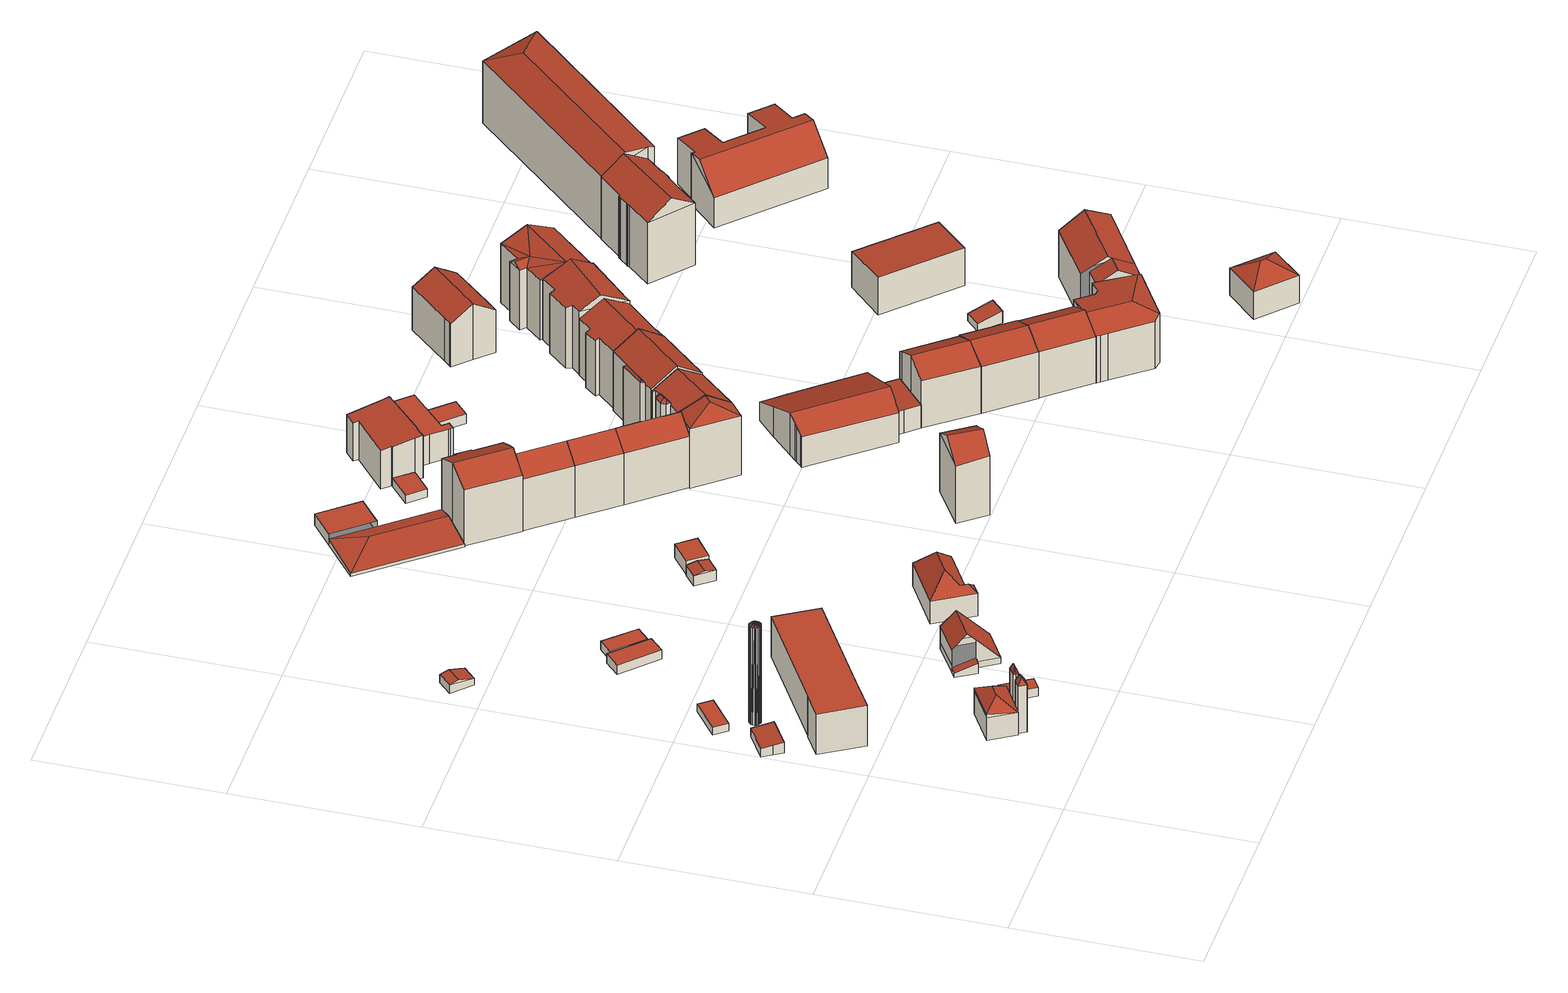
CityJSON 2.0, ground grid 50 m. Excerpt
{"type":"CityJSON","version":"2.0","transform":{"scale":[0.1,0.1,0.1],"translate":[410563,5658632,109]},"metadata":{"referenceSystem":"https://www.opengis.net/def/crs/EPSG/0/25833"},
"CityObjects":{
"building1":{"type":"Building","attributes":{"Dachtyp_tdc":"tdcPolyFlatRoof","Gemeindeschluessel":14612000,"Dachneigung":6.88,"QualitaetDacherkennung":82,"Geometrietyp2DReferenz":"3000","measuredHeight":3.24,"function":"31001_9998","roofType":"2100"},"geometry":[{"type":"Solid","lod":"2","boundaries":[[[[0,1,2,3]],[[1,4,5,2]],[[4,6,7,5]],[[6,8,9,7]],[[8,0,3,9]],[[8,6,4,1,0]],[[3,2,5,7,9]]]],"semantics":{"surfaces":[{"type":"WallSurface"},{"type":"RoofSurface"},{"type":"GroundSurface"}],"values":[[0,0,0,0,0,1,2]]}}]},
"building2":{"type":"Building","attributes":{"Dachtyp_tdc":"tdcFreeFormRoof","Gemeindeschluessel":14612000,"Dachneigung":54.35,"QualitaetDacherkennung":10,"Geometrietyp2DReferenz":"3000","measuredHeight":16.16,"function":"31001_9998","roofType":"5000"},"geometry":[{"type":"Solid","lod":"2","boundaries":[[[[10,11,12]],[[13,10,12,14]],[[13,14,15]],[[16,17,18,19]],[[10,13,15,11]],[[14,12,17,16]],[[12,11,18,17]],[[11,15,19,18]],[[15,14,16,19]]]],"semantics":{"surfaces":[{"type":"RoofSurface"},{"type":"WallSurface"},{"type":"GroundSurface"}],"values":[[0,0,1,2,0,1,1,1,1]]}}]},
"building3":{"type":"Building","attributes":{"Dachtyp_tdc":"tdcFreeFormRoof","Gemeindeschluessel":14612000,"Dachneigung":39.31,"QualitaetDacherkennung":50,"Geometrietyp2DReferenz":"3000","measuredHeight":10.71,"function":"31001_9998","roofType":"5000"},"geometry":[{"type":"Solid","lod":"2","boundaries":[[[[20,21,22,23]],[[21,24,25,22]],[[24,26,27,25]],[[26,28,29,27]],[[28,30,31,29]],[[30,32,33,31]],[[32,34,35,33]],[[34,20,23,35]],[[24,36,37]],[[38,34,39]],[[39,37,36,38]],[[24,37,39,34,32,30,28,26]],[[34,38,20]],[[20,38,36,21]],[[21,36,24]],[[23,22,25,27,29,31,33,35]]]],"semantics":{"surfaces":[{"type":"WallSurface"},{"type":"RoofSurface"},{"type":"GroundSurface"}],"values":[[0,0,0,0,0,0,0,0,1,1,1,1,0,0,0,2]]}}]},
"building4":{"type":"Building","attributes":{"Stand_DGM":"2016","Stand_Basis-DLM":"2021","Gemeindeschluessel":"14612000","ObjektHoehe":30,"Stand_Laserscan":"2016","BodenHoehe":110.07,"Stand_3D-Stadtmodell":"2023","Geometrietyp2DReferenz":1000,"AbsoluteHoehe":140.07,"measuredHeight":30,"function":"51002_1260","roofType":"9999"},"geometry":[{"type":"MultiSurface","lod":"2","boundaries":[[[40,41,42]],[[40,42,43]],[[40,43,44]],[[40,44,45]],[[40,45,46]],[[40,46,47]],[[40,47,48]],[[40,48,49]],[[40,49,50]],[[40,51,52]],[[40,52,53]],[[40,53,54]],[[40,54,55]],[[40,55,56]],[[40,56,57]],[[40,57,58]],[[40,58,59]],[[40,59,41]],[[52,51,60]],[[52,60,61]],[[51,40,62]],[[51,62,60]],[[40,50,63]],[[40,63,62]],[[50,49,64]],[[50,64,63]],[[49,48,65]],[[49,65,64]],[[48,47,66]],[[48,66,65]],[[47,46,67]],[[47,67,66]],[[46,45,68]],[[46,68,67]],[[45,44,69]],[[45,69,68]],[[44,43,70]],[[44,70,69]],[[43,42,71]],[[43,71,70]],[[41,72,73]],[[42,41,73]],[[42,73,71]],[[41,59,72]],[[59,58,74]],[[59,74,72]],[[58,57,75]],[[58,75,74]],[[57,56,76]],[[57,76,75]],[[56,55,77]],[[56,77,76]],[[55,54,78]],[[55,78,77]],[[54,53,79]],[[54,79,78]],[[53,52,61]],[[53,61,79]],[[79,61,60]],[[79,60,62]],[[79,62,63]],[[79,63,64]],[[79,64,65]],[[79,65,66]],[[79,66,67]],[[79,67,68]],[[79,68,69]],[[79,69,70]],[[79,70,71]],[[79,71,73]],[[79,73,72]],[[79,72,74]],[[79,74,75]],[[79,75,76]],[[79,76,77]],[[79,77,78]]],"semantics":{"surfaces":[{"type":"RoofSurface"},{"type":"WallSurface"},{"type":"GroundSurface"}],"values":[0,0,0,0,0,0,0,0,0,0,0,0,0,0,0,0,0,0,1,1,1,1,1,1,1,1,1,1,1,1,1,1,1,1,1,1,1,1,1,1,1,1,1,1,1,1,1,1,1,1,1,1,1,1,1,1,1,1,2,2,2,2,2,2,2,2,2,2,2,2,2,2,2,2,2,2]}}]},
"building5":{"type":"Building","attributes":{"Dachtyp_tdc":"tdcPolyFlatRoof","Gemeindeschluessel":14612000,"Dachneigung":0,"QualitaetDacherkennung":79,"Geometrietyp2DReferenz":"3000","measuredHeight":2.47,"function":"31001_9998","roofType":"1000"},"geometry":[{"type":"Solid","lod":"2","boundaries":[[[[80,81,82,83]],[[81,84,85,82]],[[84,86,87,85]],[[86,80,83,87]],[[86,84,81,80]],[[83,82,85,87]]]],"semantics":{"surfaces":[{"type":"WallSurface"},{"type":"RoofSurface"},{"type":"GroundSurface"}],"values":[[0,0,0,0,1,2]]}}]},
"building6":{"type":"Building","attributes":{"Dachtyp_tdc":"tdcFreeFormRoof","Gemeindeschluessel":14612000,"Dachneigung":69.6,"QualitaetDacherkennung":9,"Geometrietyp2DReferenz":"3000","measuredHeight":16.22,"function":"31001_9998","roofType":"5000"},"geometry":[{"type":"Solid","lod":"2","boundaries":[[[[88,89,90,91]],[[89,92,93,90]],[[92,94,95,93]],[[94,96,97,95]],[[96,98,99,97]],[[98,88,91,99]],[[100,98,96]],[[101,102,103,100,96,94]],[[101,94,92]],[[102,101,92,89]],[[103,102,89,88]],[[100,103,88,98]],[[91,90,93,95,97,99]]]],"semantics":{"surfaces":[{"type":"WallSurface"},{"type":"RoofSurface"},{"type":"GroundSurface"}],"values":[[0,0,0,0,0,0,1,1,1,1,1,1,2]]}}]},
"building7":{"type":"Building","attributes":{"name":"Wasserstraßen- und Schifffahrtsamt Dresden","Dachtyp_tdc":"tdcPolyFlatRoof","Gemeindeschluessel":14612000,"Dachneigung":0,"QualitaetDacherkennung":60,"Geometrietyp2DReferenz":"3000","measuredHeight":12.41,"function":"31001_3010","roofType":"1000"},"geometry":[{"type":"Solid","lod":"2","boundaries":[[[[104,105,106,107]],[[105,108,109,106]],[[108,110,111,109]],[[110,112,113,111]],[[112,114,115,113]],[[114,116,117,115]],[[116,118,119,117]],[[118,104,107,119]],[[118,116,114,112,110,108,105,104]],[[107,106,109,111,113,115,117,119]]]],"semantics":{"surfaces":[{"type":"WallSurface"},{"type":"RoofSurface"},{"type":"GroundSurface"}],"values":[[0,0,0,0,0,0,0,0,1,2]]}}]},
"building8":{"type":"Building","attributes":{"Dachtyp_tdc":"tdcPolyFlatRoof","Gemeindeschluessel":14612000,"Dachneigung":0,"QualitaetDacherkennung":70,"Geometrietyp2DReferenz":"3000","measuredHeight":2.62,"function":"31001_9998","roofType":"1000"},"geometry":[{"type":"Solid","lod":"2","boundaries":[[[[120,121,122,123]],[[121,124,125,122]],[[124,126,127,125]],[[126,120,123,127]],[[126,124,121,120]],[[123,122,125,127]]]],"semantics":{"surfaces":[{"type":"WallSurface"},{"type":"RoofSurface"},{"type":"GroundSurface"}],"values":[[0,0,0,0,1,2]]}}]},
"building9":{"type":"Building","attributes":{"Dachtyp_tdc":"tdcGableRoof","Gemeindeschluessel":14612000,"Dachneigung":14.18,"QualitaetDacherkennung":71,"Geometrietyp2DReferenz":"3000","measuredHeight":3.09,"function":"31001_9998","roofType":"3100"},"geometry":[{"type":"Solid","lod":"2","boundaries":[[[[128,129,130,131]],[[129,132,133,130]],[[132,134,135,133]],[[134,128,131,135]],[[132,129,136]],[[128,134,137]],[[129,128,137,136]],[[134,132,136,137]],[[131,130,133,135]]]],"semantics":{"surfaces":[{"type":"WallSurface"},{"type":"RoofSurface"},{"type":"GroundSurface"}],"values":[[0,0,0,0,0,0,1,1,2]]}}]},
"building10":{"type":"Building","attributes":{"Gemeindeschluessel":14612000,"Geometrietyp2DReferenz":"3000","function":"31001_9998","roofType":"9999"},"children":["building10-1","building10-2"]},
"building10-1":{"type":"BuildingPart","attributes":{"Dachtyp_tdc":"tdcGableRoof","Dachneigung":46.98,"QualitaetDacherkennung":47,"Geometrietyp2DReferenz":"3000","measuredHeight":10.97,"roofType":"3100"},"parents":["building10"],"geometry":[{"type":"MultiSurface","lod":"2","boundaries":[[[138,139,140,141]],[[139,142,143,140]],[[142,144,145,143]],[[146,138,141,147,148]],[[149,150,151,152]],[[139,151,150,153,142]],[[142,153,154,144]],[[138,152,151,139]],[[146,149,152,138]],[[141,140,143,145,147]]],"semantics":{"surfaces":[{"type":"WallSurface"},{"type":"RoofSurface"},{"type":"GroundSurface"}],"values":[0,0,0,0,1,1,0,0,0,2]}}]},
"building10-2":{"type":"BuildingPart","attributes":{"Dachtyp_tdc":"tdcPolyFlatRoof","Dachneigung":15.95,"QualitaetDacherkennung":36,"Geometrietyp2DReferenz":"3000","measuredHeight":3,"roofType":"2100"},"parents":["building10"],"geometry":[{"type":"MultiSurface","lod":"2","boundaries":[[[154,155,156,145,144]],[[155,157,158,156]],[[157,148,147,158]],[[157,155,154,159,148]],[[147,145,156,158]]],"semantics":{"surfaces":[{"type":"WallSurface"},{"type":"RoofSurface"},{"type":"GroundSurface"}],"values":[0,0,0,1,2]}}]},
"building11":{"type":"Building","attributes":{"Dachtyp_tdc":"tdcPolyFlatRoof","Gemeindeschluessel":14612000,"Dachneigung":0,"QualitaetDacherkennung":86,"Geometrietyp2DReferenz":"3000","measuredHeight":2.79,"function":"31001_9998","roofType":"1000"},"geometry":[{"type":"Solid","lod":"2","boundaries":[[[[160,161,162,163]],[[161,164,165,162]],[[164,166,167,165]],[[166,160,163,167]],[[166,164,161,160]],[[163,162,165,167]]]],"semantics":{"surfaces":[{"type":"WallSurface"},{"type":"RoofSurface"},{"type":"GroundSurface"}],"values":[[0,0,0,0,1,2]]}}]},
"building12":{"type":"Building","attributes":{"Dachtyp_tdc":"tdcPolyFlatRoof","Gemeindeschluessel":14612000,"Dachneigung":0,"QualitaetDacherkennung":88,"Geometrietyp2DReferenz":"3000","measuredHeight":2.57,"function":"31001_9998","roofType":"1000"},"geometry":[{"type":"Solid","lod":"2","boundaries":[[[[168,169,170,171]],[[169,172,173,170]],[[172,174,175,173]],[[174,168,171,175]],[[174,172,169,168]],[[171,170,173,175]]]],"semantics":{"surfaces":[{"type":"WallSurface"},{"type":"RoofSurface"},{"type":"GroundSurface"}],"values":[[0,0,0,0,1,2]]}}]},
"building13":{"type":"Building","attributes":{"Dachtyp_tdc":"tdcFreeFormRoof","Gemeindeschluessel":14612000,"Dachneigung":47.12,"QualitaetDacherkennung":49,"Geometrietyp2DReferenz":"3000","measuredHeight":12.25,"function":"31001_9998","roofType":"5000"},"geometry":[{"type":"Solid","lod":"2","boundaries":[[[[176,177,178,179]],[[177,180,181,178]],[[180,182,183,181]],[[182,184,185,183]],[[184,186,187,185]],[[186,176,179,187]],[[188,189,190,186,184]],[[188,184,182]],[[189,188,182,180]],[[191,190,189,180,177]],[[191,177,176]],[[190,191,176,186]],[[179,178,181,183,185,187]]]],"semantics":{"surfaces":[{"type":"WallSurface"},{"type":"RoofSurface"},{"type":"GroundSurface"}],"values":[[0,0,0,0,0,0,1,1,1,1,1,1,2]]}}]},
"building14":{"type":"Building","attributes":{"Dachtyp_tdc":"tdcGableRoof","Gemeindeschluessel":14612000,"Dachneigung":10.71,"QualitaetDacherkennung":68,"Geometrietyp2DReferenz":"3000","measuredHeight":3.76,"function":"31001_9998","roofType":"3100"},"geometry":[{"type":"Solid","lod":"2","boundaries":[[[[192,193,194,195]],[[193,196,197,194]],[[196,198,199,197]],[[198,192,195,199]],[[196,193,200]],[[192,198,201]],[[193,192,201,200]],[[198,196,200,201]],[[195,194,197,199]]]],"semantics":{"surfaces":[{"type":"WallSurface"},{"type":"RoofSurface"},{"type":"GroundSurface"}],"values":[[0,0,0,0,0,0,1,1,2]]}}]},
"building15":{"type":"Building","attributes":{"Dachtyp_tdc":"tdcPolyFlatRoof","Gemeindeschluessel":14612000,"Dachneigung":0,"QualitaetDacherkennung":77,"Geometrietyp2DReferenz":"3000","measuredHeight":4.23,"function":"31001_9998","roofType":"1000"},"geometry":[{"type":"Solid","lod":"2","boundaries":[[[[202,203,204,205]],[[203,206,207,204]],[[206,208,209,207]],[[208,202,205,209]],[[208,206,203,202]],[[205,204,207,209]]]],"semantics":{"surfaces":[{"type":"WallSurface"},{"type":"RoofSurface"},{"type":"GroundSurface"}],"values":[[0,0,0,0,1,2]]}}]},
"building16":{"type":"Building","attributes":{"Gemeindeschluessel":14612000,"Geometrietyp2DReferenz":"3000","function":"31001_9998","roofType":"9999"},"children":["building16-1","building16-2"]},
"building16-1":{"type":"BuildingPart","attributes":{"Dachtyp_tdc":"tdcPolyFlatRoof","Dachneigung":0,"QualitaetDacherkennung":39,"Geometrietyp2DReferenz":"3000","measuredHeight":3.56,"roofType":"1000"},"parents":["building16"],"geometry":[{"type":"MultiSurface","lod":"2","boundaries":[[[210,211,212,213,214]],[[211,215,216,212]],[[215,217,218,219,216]],[[217,215,211,210]],[[213,212,216,219]]],"semantics":{"surfaces":[{"type":"WallSurface"},{"type":"RoofSurface"},{"type":"GroundSurface"}],"values":[0,0,0,1,2]}}]},
"building16-2":{"type":"BuildingPart","attributes":{"Dachtyp_tdc":"tdcHipAndGableRoof","Dachneigung":11.83,"QualitaetDacherkennung":17,"Geometrietyp2DReferenz":"3000","measuredHeight":2.86,"roofType":"5000"},"parents":["building16"],"geometry":[{"type":"MultiSurface","lod":"2","boundaries":[[[220,221,222,223]],[[221,214,213,222]],[[224,220,223,225]],[[214,221,226]],[[220,224,227]],[[221,220,227,226]],[[224,218,214,226,227]],[[223,222,213,219,225]]],"semantics":{"surfaces":[{"type":"WallSurface"},{"type":"RoofSurface"},{"type":"GroundSurface"}],"values":[0,0,0,1,0,1,1,2]}}]},
"building17":{"type":"Building","attributes":{"Dachtyp_tdc":"tdcGableRoof","Gemeindeschluessel":14612000,"Dachneigung":26.42,"QualitaetDacherkennung":67,"Geometrietyp2DReferenz":"3000","measuredHeight":20.85,"function":"31001_9998","roofType":"3100"},"geometry":[{"type":"Solid","lod":"2","boundaries":[[[[228,229,230,231]],[[229,232,233,230]],[[232,234,235,233]],[[234,236,237,235]],[[236,238,239,237]],[[238,240,241,239]],[[240,242,243,241]],[[242,244,245,243]],[[244,246,247,245]],[[246,248,249,247]],[[248,250,251,249]],[[250,252,253,251]],[[252,228,231,253]],[[248,246,244,242,240,238,236,234,232,229]],[[229,228,252,250,248]],[[231,230,233,235,237,239,241,243,245,247,249,251,253]]]],"semantics":{"surfaces":[{"type":"WallSurface"},{"type":"RoofSurface"},{"type":"GroundSurface"}],"values":[[0,0,0,0,0,0,0,0,0,0,0,0,0,1,1,2]]}}]},
"building18":{"type":"Building","attributes":{"Dachtyp_tdc":"tdcGableRoof","Gemeindeschluessel":14612000,"Dachneigung":39.54,"QualitaetDacherkennung":86,"Geometrietyp2DReferenz":"3000","measuredHeight":20.11,"function":"31001_9998","roofType":"3100"},"geometry":[{"type":"Solid","lod":"2","boundaries":[[[[254,255,256,247]],[[255,257,258,256]],[[257,259,251,258]],[[259,254,247,251]],[[257,255,260]],[[254,259,261]],[[255,254,261,260]],[[259,257,260,261]],[[247,256,258,251]]]],"semantics":{"surfaces":[{"type":"WallSurface"},{"type":"RoofSurface"},{"type":"GroundSurface"}],"values":[[0,0,0,0,0,0,1,1,2]]}}]},
"building19":{"type":"Building","attributes":{"Dachtyp_tdc":"tdcFreeFormRoof","Gemeindeschluessel":14612000,"Dachneigung":30.38,"QualitaetDacherkennung":61,"Geometrietyp2DReferenz":"3000","measuredHeight":21.91,"function":"31001_9998","roofType":"5000"},"geometry":[{"type":"Solid","lod":"2","boundaries":[[[[262,263,264,265]],[[263,266,267,264]],[[266,268,269,267]],[[268,270,271,269]],[[270,262,265,271]],[[262,270,268,272,273]],[[263,273,272,266]],[[268,266,272]],[[263,262,273]],[[265,264,267,269,271]]]],"semantics":{"surfaces":[{"type":"WallSurface"},{"type":"RoofSurface"},{"type":"GroundSurface"}],"values":[[0,0,0,0,0,1,1,0,0,2]]}}]},
"building20":{"type":"Building","attributes":{"Dachtyp_tdc":"tdcGableRoof","Gemeindeschluessel":14612000,"Dachneigung":39.57,"QualitaetDacherkennung":85,"Geometrietyp2DReferenz":"3000","measuredHeight":20.08,"function":"31001_9998","roofType":"3100"},"geometry":[{"type":"Solid","lod":"2","boundaries":[[[[255,274,275,256]],[[274,276,277,275]],[[276,257,258,277]],[[257,255,256,258]],[[276,274,278]],[[255,257,260]],[[274,255,260,278]],[[257,276,278,260]],[[256,275,277,258]]]],"semantics":{"surfaces":[{"type":"WallSurface"},{"type":"RoofSurface"},{"type":"GroundSurface"}],"values":[[0,0,0,0,0,0,1,1,2]]}}]},
"building21":{"type":"Building","attributes":{"Dachtyp_tdc":"tdcFreeFormRoof","Gemeindeschluessel":14612000,"Dachneigung":39.71,"QualitaetDacherkennung":83,"Geometrietyp2DReferenz":"3000","measuredHeight":20.13,"function":"31001_9998","roofType":"5000"},"geometry":[{"type":"Solid","lod":"2","boundaries":[[[[276,274,275,277]],[[274,279,280,275]],[[279,281,282,280]],[[281,283,284,282]],[[283,285,286,284]],[[285,287,288,286]],[[287,289,290,288]],[[289,276,277,290]],[[285,291,276,289,287]],[[285,283,281,279,274,291]],[[274,276,291]],[[277,275,280,282,284,286,288,290]]]],"semantics":{"surfaces":[{"type":"WallSurface"},{"type":"RoofSurface"},{"type":"GroundSurface"}],"values":[[0,0,0,0,0,0,0,0,1,1,0,2]]}}]},
"building22":{"type":"Building","attributes":{"Dachtyp_tdc":"tdcHipAndGableRoof","Gemeindeschluessel":14612000,"Dachneigung":30.52,"QualitaetDacherkennung":67,"Geometrietyp2DReferenz":"3000","measuredHeight":22.41,"function":"31001_9998","roofType":"5000"},"geometry":[{"type":"Solid","lod":"2","boundaries":[[[[292,293,294,295]],[[293,296,297,294]],[[296,298,299,297]],[[298,300,301,299]],[[300,302,303,301]],[[302,304,305,303]],[[304,306,307,305]],[[306,292,295,307]],[[302,300,308]],[[300,298,296,308]],[[296,293,292,306,304,302,308]],[[295,294,297,299,301,303,305,307]]]],"semantics":{"surfaces":[{"type":"WallSurface"},{"type":"RoofSurface"},{"type":"GroundSurface"}],"values":[[0,0,0,0,0,0,0,0,1,1,1,2]]}}]},
"building23":{"type":"Building","attributes":{"Gemeindeschluessel":14612000,"Dachneigung":82.6,"Dachorientierung":0,"MittlereTraufHoehe":124.03,"QualitaetDacherkennung":72,"ObjektHoehe":13.24,"BodenHoehe":111.36,"Geometrietyp2DReferenz":"3000","AbsoluteHoehe":124.59,"Dachflaeche":195.64,"measuredHeight":13.24,"function":"31001_9998","roofType":"2100","storeysAboveGround":4},"children":["building23-1"],"geometry":[{"type":"MultiSurface","lod":"2","boundaries":[[[309,310,311,312,313]],[[310,314,315,311]],[[314,316,317,315]],[[316,318,319,317]],[[318,320,321,319]],[[320,322,323,321]],[[322,324,325,323]],[[324,326,327,325]],[[326,328,329,327]],[[328,330,331,329]],[[330,332,333,331]],[[332,334,335,333]],[[334,336,337,335]],[[336,338,339,337]],[[338,340,341,342,339]],[[340,338,336,334,332,330,328,326,324,322,320,318,316,314,310,309]],[[312,311,315,317,319,321,323,325,327,329,331,333,335,337,339,342]],[[309,313,341,340]],[[313,312,342,341]]],"semantics":{"surfaces":[{"type":"WallSurface"},{"type":"RoofSurface"},{"type":"GroundSurface"},{"type":"ClosureSurface","isClosure":"1","QuelleClosure":"LoD2WallSurface"}],"values":[0,0,0,0,0,0,0,0,0,0,0,0,0,0,0,1,2,0,3]}}]},
"building23-1":{"type":"BuildingPart","attributes":{"Dachneigung":90,"Dachorientierung":0,"MittlereTraufHoehe":113.85,"QualitaetDacherkennung":100,"BodenHoehe":111.36,"ObjektTeilHoehe":2.5,"Geometrietyp2DReferenz":"3000","AbsoluteHoehe":113.85,"Dachflaeche":46.26,"measuredHeight":2.5,"roofType":"1000","storeysAboveGround":1},"parents":["building23"],"geometry":[{"type":"MultiSurface","lod":"2","boundaries":[[[343,313,312,344]],[[341,345,346,342]],[[345,343,344,346]],[[345,341,313,343]],[[344,312,342,346]],[[342,312,313,341]]],"semantics":{"surfaces":[{"type":"WallSurface"},{"type":"RoofSurface"},{"type":"GroundSurface"},{"type":"ClosureSurface","isClosure":"1","QuelleClosure":"LoD2WallSurface"}],"values":[0,0,0,1,2,3]}}]},
"building24":{"type":"Building","attributes":{"Gemeindeschluessel":14612000,"Geometrietyp2DReferenz":"3000","function":"31001_9998","roofType":"9999"},"children":["building24-1","building24-2"]},
"building24-1":{"type":"BuildingPart","attributes":{"Dachtyp_tdc":"tdcGableRoof","Dachneigung":32.2,"QualitaetDacherkennung":65,"Geometrietyp2DReferenz":"3000","measuredHeight":22.35,"roofType":"3100"},"parents":["building24"],"geometry":[{"type":"MultiSurface","lod":"2","boundaries":[[[347,348,349,350]],[[348,351,352,349]],[[351,353,354,352]],[[355,356,357,358]],[[356,359,360,357]],[[359,361,362,360]],[[361,363,364,362]],[[363,365,366,364]],[[365,367,368,366]],[[367,347,350,368]],[[363,361,359,356,355,353,351,348,347]],[[347,367,365,363]],[[350,349,352,354,358,357,360,362,364,366,368]]],"semantics":{"surfaces":[{"type":"WallSurface"},{"type":"RoofSurface"},{"type":"GroundSurface"}],"values":[0,0,0,0,0,0,0,0,0,0,1,1,2]}}]},
"building24-2":{"type":"BuildingPart","attributes":{"Dachtyp_tdc":"tdcFreeFormRoof","Dachneigung":47.55,"QualitaetDacherkennung":20,"Geometrietyp2DReferenz":"3000","measuredHeight":20.14,"roofType":"5000"},"parents":["building24"],"geometry":[{"type":"MultiSurface","lod":"2","boundaries":[[[369,370,371,354,353]],[[370,372,373,371]],[[372,374,375,373]],[[374,376,377,375]],[[376,378,355,358,377]],[[379,378,376]],[[380,379,376,374]],[[381,380,374,372]],[[382,381,372,370]],[[382,370,369]],[[379,380,381,382,369,378]],[[354,371,373,375,377,358]]],"semantics":{"surfaces":[{"type":"WallSurface"},{"type":"RoofSurface"},{"type":"GroundSurface"}],"values":[0,0,0,0,0,1,1,1,1,1,1,2]}}]},
"building25":{"type":"Building","attributes":{"Dachtyp_tdc":"tdcPolyFlatRoof","Gemeindeschluessel":14612000,"Dachneigung":0,"QualitaetDacherkennung":70,"Geometrietyp2DReferenz":"3000","measuredHeight":8.9,"function":"31001_9998","roofType":"1000"},"geometry":[{"type":"Solid","lod":"2","boundaries":[[[[383,384,385,386]],[[384,387,388,385]],[[387,389,390,388]],[[389,391,392,390]],[[391,393,394,392]],[[393,395,396,394]],[[395,397,398,396]],[[397,399,331,398]],[[399,400,327,331]],[[400,401,325,327]],[[401,402,403,325]],[[402,404,405,403]],[[404,406,407,405]],[[406,383,386,407]],[[406,404,402,401,400,399,397,395,393,391,389,387,384,383]],[[386,385,388,390,392,394,396,398,331,327,325,403,405,407]]]],"semantics":{"surfaces":[{"type":"WallSurface"},{"type":"RoofSurface"},{"type":"GroundSurface"}],"values":[[0,0,0,0,0,0,0,0,0,0,0,0,0,0,1,2]]}}]},
"building26":{"type":"Building","attributes":{"Gemeindeschluessel":14612000,"Geometrietyp2DReferenz":"3000","function":"31001_9998","roofType":"9999"},"children":["building26-1","building26-2"]},
"building26-1":{"type":"BuildingPart","attributes":{"Dachtyp_tdc":"tdcPolyFlatRoof","Dachneigung":4.79,"QualitaetDacherkennung":68,"Geometrietyp2DReferenz":"3000","measuredHeight":7.15,"roofType":"2100"},"parents":["building26"],"geometry":[{"type":"MultiSurface","lod":"2","boundaries":[[[408,409,410,411]],[[409,412,413,410]],[[412,414,415,413]],[[414,416,417,415]],[[416,418,419,417]],[[418,420,421,419]],[[418,416,414,412,409,408,422,418,420]],[[419,423,411,410,413,415,417,419,421]]],"semantics":{"surfaces":[{"type":"WallSurface"},{"type":"RoofSurface"},{"type":"GroundSurface"}],"values":[0,0,0,0,0,0,1,2]}}]},
"building26-2":{"type":"BuildingPart","attributes":{"Dachtyp_tdc":"tdcGableRoof","Dachneigung":24.25,"QualitaetDacherkennung":36,"Geometrietyp2DReferenz":"3000","measuredHeight":12.97,"roofType":"3100"},"parents":["building26"],"geometry":[{"type":"MultiSurface","lod":"2","boundaries":[[[424,425,426,427]],[[425,428,429,426]],[[428,430,431,429]],[[430,432,433,431]],[[432,434,435,433]],[[434,436,437,435]],[[436,438,439,437]],[[438,440,441,439]],[[440,442,443,441]],[[442,444,445,443]],[[444,446,447,445]],[[446,448,411,447]],[[448,408,411]],[[449,450,451,452]],[[450,424,427,451]],[[453,448,446,444,442,440,438,436]],[[436,434,432,430,428,425,424,450,449,453]],[[427,426,429,431,433,435,437,439,441,443,445,447,411,423,419,421,452,451]]],"semantics":{"surfaces":[{"type":"WallSurface"},{"type":"RoofSurface"},{"type":"GroundSurface"}],"values":[0,0,0,0,0,0,0,0,0,0,0,0,0,0,0,1,1,2]}}]},
"building27":{"type":"Building","attributes":{"Dachtyp_tdc":"tdcPolyFlatRoof","Gemeindeschluessel":14612000,"Dachneigung":0,"QualitaetDacherkennung":61,"Geometrietyp2DReferenz":"3000","measuredHeight":2.81,"function":"31001_9998","roofType":"1000"},"geometry":[{"type":"Solid","lod":"2","boundaries":[[[[454,455,456,457]],[[455,458,459,456]],[[458,460,461,459]],[[460,454,457,461]],[[460,458,455,454]],[[457,456,459,461]]]],"semantics":{"surfaces":[{"type":"WallSurface"},{"type":"RoofSurface"},{"type":"GroundSurface"}],"values":[[0,0,0,0,1,2]]}}]},
"building28":{"type":"Building","attributes":{"Gemeindeschluessel":14612000,"Geometrietyp2DReferenz":"3000","function":"31001_9998","roofType":"9999"},"children":["building28-1","building28-2"]},
"building28-1":{"type":"BuildingPart","attributes":{"Dachtyp_tdc":"tdcGableRoof","Dachneigung":33.78,"QualitaetDacherkennung":66,"Geometrietyp2DReferenz":"3000","measuredHeight":22.92,"roofType":"3100"},"parents":["building28"],"geometry":[{"type":"MultiSurface","lod":"2","boundaries":[[[462,463,464,465]],[[463,466,467,464]],[[468,469,470,471]],[[469,472,473,470]],[[472,474,475,473]],[[474,476,477,475]],[[476,478,479,477]],[[478,462,465,479]],[[474,472,469,468,466,463,462]],[[462,478,476,474]],[[465,464,467,471,470,473,475,477,479]]],"semantics":{"surfaces":[{"type":"WallSurface"},{"type":"RoofSurface"},{"type":"GroundSurface"}],"values":[0,0,0,0,0,0,0,0,1,1,2]}}]},
"building28-2":{"type":"BuildingPart","attributes":{"Dachtyp_tdc":"tdcFreeFormRoof","Dachneigung":46.49,"QualitaetDacherkennung":13,"Geometrietyp2DReferenz":"3000","measuredHeight":18.93,"roofType":"5000"},"parents":["building28"],"geometry":[{"type":"MultiSurface","lod":"2","boundaries":[[[480,481,482,467,466]],[[481,483,484,482]],[[483,485,468,471,484]],[[486,485,483]],[[487,486,483,481]],[[487,481,480]],[[486,487,480,485]],[[467,482,484,471]]],"semantics":{"surfaces":[{"type":"WallSurface"},{"type":"RoofSurface"},{"type":"GroundSurface"}],"values":[0,0,0,1,1,1,1,2]}}]},
"building29":{"type":"Building","attributes":{"Dachtyp_tdc":"tdcGableRoof","Gemeindeschluessel":14612000,"Dachneigung":27.11,"QualitaetDacherkennung":80,"Geometrietyp2DReferenz":"3000","measuredHeight":17.81,"function":"31001_9998","roofType":"3100"},"geometry":[{"type":"Solid","lod":"2","boundaries":[[[[488,489,413,490]],[[489,491,410,413]],[[491,492,493,410]],[[492,494,495,493]],[[494,496,497,495]],[[496,498,415,497]],[[498,488,490,415]],[[494,492,491,489,488]],[[488,498,496,494]],[[490,413,410,493,495,497,415]]]],"semantics":{"surfaces":[{"type":"WallSurface"},{"type":"RoofSurface"},{"type":"GroundSurface"}],"values":[[0,0,0,0,0,0,0,1,1,2]]}}]},
"building30":{"type":"Building","attributes":{"Dachtyp_tdc":"tdcGableRoof","Gemeindeschluessel":14612000,"Dachneigung":27.49,"QualitaetDacherkennung":78,"Geometrietyp2DReferenz":"3000","measuredHeight":17.79,"function":"31001_9998","roofType":"3100"},"geometry":[{"type":"Solid","lod":"2","boundaries":[[[[499,500,501,493]],[[500,502,503,501]],[[502,504,497,503]],[[504,499,493,497]],[[502,500,505]],[[499,504,494]],[[500,499,494,505]],[[504,502,505,494]],[[493,501,503,497]]]],"semantics":{"surfaces":[{"type":"WallSurface"},{"type":"RoofSurface"},{"type":"GroundSurface"}],"values":[[0,0,0,0,0,0,1,1,2]]}}]},
"building31":{"type":"Building","attributes":{"Dachtyp_tdc":"tdcGableRoof","Gemeindeschluessel":14612000,"Dachneigung":29.93,"QualitaetDacherkennung":71,"Geometrietyp2DReferenz":"3000","measuredHeight":21.43,"function":"31001_9998","roofType":"3100"},"geometry":[{"type":"Solid","lod":"2","boundaries":[[[[506,507,508,509]],[[507,510,511,508]],[[510,512,513,511]],[[512,514,515,513]],[[514,516,517,515]],[[516,518,519,517]],[[518,520,521,519]],[[520,522,523,521]],[[522,524,525,523]],[[518,516,514,512,510,507,506,526]],[[526,527,528,529,524,522,520,518]],[[525,530,531,532,533,509,508,511,513,515,517,519,521,523]],[[524,529,530,525]],[[529,528,531,530]],[[528,527,532,531]],[[527,526,533,532]],[[526,506,509,533]]]],"semantics":{"surfaces":[{"type":"WallSurface"},{"type":"RoofSurface"},{"type":"GroundSurface"}],"values":[[0,0,0,0,0,0,0,0,0,1,1,2,0,0,0,0,0]]}}]},
"building32":{"type":"Building","attributes":{"Dachtyp_tdc":"tdcGableRoof","Gemeindeschluessel":14612000,"Dachneigung":26.81,"QualitaetDacherkennung":76,"Geometrietyp2DReferenz":"3000","measuredHeight":17.84,"function":"31001_9998","roofType":"3100"},"geometry":[{"type":"Solid","lod":"2","boundaries":[[[[534,535,536,537]],[[535,538,539,536]],[[538,540,541,539]],[[540,534,537,541]],[[538,535,542]],[[534,540,543]],[[535,534,543,542]],[[540,538,542,543]],[[537,536,539,541]]]],"semantics":{"surfaces":[{"type":"WallSurface"},{"type":"RoofSurface"},{"type":"GroundSurface"}],"values":[[0,0,0,0,0,0,1,1,2]]}}]},
"building33":{"type":"Building","attributes":{"Dachtyp_tdc":"tdcFreeFormRoof","Gemeindeschluessel":14612000,"Dachneigung":10.29,"QualitaetDacherkennung":29,"Geometrietyp2DReferenz":"3000","measuredHeight":17.46,"function":"31001_9998","roofType":"5000"},"geometry":[{"type":"Solid","lod":"2","boundaries":[[[[544,545,546,547]],[[545,548,549,546]],[[548,550,551,549]],[[550,552,553,551]],[[552,554,555,553]],[[554,556,557,555]],[[556,558,559,557]],[[558,560,561,559]],[[560,562,563,561]],[[562,564,565,563]],[[564,566,567,565]],[[566,568,569,567]],[[568,570,571,569]],[[570,572,539,571]],[[572,573,536,539]],[[573,544,547,536]],[[560,574,575,562]],[[558,556,554,552,550,548,545,544,573,576,575,574]],[[564,562,575,576,572,570,568,566]],[[560,558,574]],[[573,572,576]],[[547,546,549,551,553,555,557,559,561,563,565,567,569,571,539,536]]]],"semantics":{"surfaces":[{"type":"WallSurface"},{"type":"RoofSurface"},{"type":"GroundSurface"}],"values":[[0,0,0,0,0,0,0,0,0,0,0,0,0,0,0,0,1,1,1,0,0,2]]}}]},
"building34":{"type":"Building","attributes":{"Dachtyp_tdc":"tdcFreeFormRoof","Gemeindeschluessel":14612000,"Dachneigung":27.32,"QualitaetDacherkennung":34,"Geometrietyp2DReferenz":"3000","measuredHeight":22.59,"function":"31001_9998","roofType":"5000"},"geometry":[{"type":"Solid","lod":"2","boundaries":[[[[577,578,579,580]],[[578,581,582,579]],[[581,583,584,582]],[[583,585,586,584]],[[585,587,588,586]],[[587,589,590,588]],[[589,591,592,590]],[[591,593,594,592]],[[593,577,580,594]],[[595,589,587,585,583,581,578,596]],[[593,591,595,596,577]],[[578,577,596]],[[591,589,595]],[[580,579,582,584,586,588,590,592,594]]]],"semantics":{"surfaces":[{"type":"WallSurface"},{"type":"RoofSurface"},{"type":"GroundSurface"}],"values":[[0,0,0,0,0,0,0,0,0,1,1,0,0,2]]}}]},
"building35":{"type":"Building","attributes":{"Dachtyp_tdc":"tdcGableRoof","Gemeindeschluessel":14612000,"Dachneigung":32.17,"QualitaetDacherkennung":60,"Geometrietyp2DReferenz":"3000","measuredHeight":17.16,"function":"31001_9998","roofType":"3100"},"geometry":[{"type":"Solid","lod":"2","boundaries":[[[[597,598,599,600]],[[598,601,602,599]],[[601,603,604,602]],[[603,605,606,604]],[[605,607,608,606]],[[607,609,610,608]],[[609,611,612,610]],[[611,613,614,612]],[[613,615,616,614]],[[615,617,618,616]],[[617,619,620,618]],[[619,597,600,620]],[[615,613,611,609,607,605]],[[605,603,601,598,597,619,617,615]],[[600,599,602,604,606,608,610,612,614,616,618,620]]]],"semantics":{"surfaces":[{"type":"WallSurface"},{"type":"RoofSurface"},{"type":"GroundSurface"}],"values":[[0,0,0,0,0,0,0,0,0,0,0,0,1,1,2]]}}]},
"building36":{"type":"Building","attributes":{"Dachtyp_tdc":"tdcPolyFlatRoof","Gemeindeschluessel":14612000,"Dachneigung":11.88,"QualitaetDacherkennung":75,"Geometrietyp2DReferenz":"3000","measuredHeight":3.67,"function":"31001_9998","roofType":"2100"},"geometry":[{"type":"Solid","lod":"2","boundaries":[[[[621,622,623,624]],[[622,625,626,623]],[[625,627,628,626]],[[627,621,624,628]],[[627,625,622,621]],[[624,623,626,628]]]],"semantics":{"surfaces":[{"type":"WallSurface"},{"type":"RoofSurface"},{"type":"GroundSurface"}],"values":[[0,0,0,0,1,2]]}}]},
"building37":{"type":"Building","attributes":{"Dachtyp_tdc":"tdcFreeFormRoof","Gemeindeschluessel":14612000,"Dachneigung":25.83,"QualitaetDacherkennung":62,"Geometrietyp2DReferenz":"3000","measuredHeight":21.81,"function":"31001_9998","roofType":"5000"},"geometry":[{"type":"Solid","lod":"2","boundaries":[[[[629,630,631,632]],[[630,633,634,631]],[[633,635,636,634]],[[635,637,638,636]],[[637,639,640,638]],[[639,641,642,640]],[[641,643,644,642]],[[643,645,646,644]],[[645,629,632,646]],[[647,648,645,643]],[[647,643,641]],[[641,639,649]],[[649,647,641]],[[649,648,647]],[[633,648,649]],[[648,633,630]],[[650,649,639,637]],[[650,637,635]],[[649,650,635,633]],[[629,648,630]],[[648,629,645]],[[632,631,634,636,638,640,642,644,646]]]],"semantics":{"surfaces":[{"type":"WallSurface"},{"type":"RoofSurface"},{"type":"GroundSurface"}],"values":[[0,0,0,0,0,0,0,0,0,1,0,1,1,1,1,1,1,0,1,0,0,2]]}}]},
"building38":{"type":"Building","attributes":{"Dachtyp_tdc":"tdcHipRoof","Gemeindeschluessel":14612000,"Dachneigung":30.39,"QualitaetDacherkennung":80,"Geometrietyp2DReferenz":"3000","measuredHeight":11.96,"function":"31001_9998","roofType":"3200"},"geometry":[{"type":"Solid","lod":"2","boundaries":[[[[651,652,653,654]],[[655,656,654,653]],[[657,658,659,660]],[[652,651,658,657]],[[651,656,659,658]],[[656,655,660,659]],[[655,652,657,660]],[[656,651,654]],[[652,655,653]]]],"semantics":{"surfaces":[{"type":"RoofSurface"},{"type":"GroundSurface"},{"type":"WallSurface"}],"values":[[0,0,1,2,2,2,2,0,0]]}}]},
"building39":{"type":"Building","attributes":{"Gemeindeschluessel":14612000,"Geometrietyp2DReferenz":"3000","function":"31001_9998","roofType":"9999"},"children":["building39-1","building39-2"]},
"building39-1":{"type":"BuildingPart","attributes":{"Dachtyp_tdc":"tdcGableRoof","Dachneigung":28.66,"QualitaetDacherkennung":65,"Geometrietyp2DReferenz":"3000","measuredHeight":18.08,"roofType":"3100"},"parents":["building39"],"geometry":[{"type":"MultiSurface","lod":"2","boundaries":[[[661,662,663,664]],[[662,665,666,663]],[[665,667,668,666]],[[665,662,669]],[[662,661,670,669]],[[667,665,669,670,671]],[[664,663,666,668,672]]],"semantics":{"surfaces":[{"type":"WallSurface"},{"type":"RoofSurface"},{"type":"GroundSurface"}],"values":[0,0,0,0,1,1,2]}}]},
"building39-2":{"type":"BuildingPart","attributes":{"Dachtyp_tdc":"tdcGableRoof","Dachneigung":28.72,"QualitaetDacherkennung":59,"Geometrietyp2DReferenz":"3000","measuredHeight":17.41,"roofType":"3100"},"parents":["building39"],"geometry":[{"type":"MultiSurface","lod":"2","boundaries":[[[673,674,672,559]],[[667,675,561,668]],[[675,673,559,561]],[[673,675,676]],[[674,673,676,671]],[[675,667,671,676]],[[559,672,668,561]]],"semantics":{"surfaces":[{"type":"WallSurface"},{"type":"RoofSurface"},{"type":"GroundSurface"}],"values":[0,0,0,0,1,1,2]}}]},
"building40":{"type":"Building","attributes":{"Dachtyp_tdc":"tdcPolyFlatRoof","Gemeindeschluessel":14612000,"Dachneigung":3.05,"QualitaetDacherkennung":58,"Geometrietyp2DReferenz":"3000","measuredHeight":11.58,"function":"31001_9998","roofType":"2100"},"geometry":[{"type":"Solid","lod":"2","boundaries":[[[[677,678,679,680]],[[678,681,682,679]],[[681,683,684,682]],[[683,677,680,684]],[[683,681,678,677]],[[680,679,682,684]]]],"semantics":{"surfaces":[{"type":"WallSurface"},{"type":"RoofSurface"},{"type":"GroundSurface"}],"values":[[0,0,0,0,1,2]]}}]},
"building41":{"type":"Building","attributes":{"Dachtyp_tdc":"tdcFreeFormRoof","Gemeindeschluessel":14612000,"Dachneigung":33.44,"QualitaetDacherkennung":68,"Geometrietyp2DReferenz":"3000","measuredHeight":23.72,"function":"31001_9998","roofType":"5000"},"geometry":[{"type":"Solid","lod":"2","boundaries":[[[[685,686,687,688]],[[686,689,690,687]],[[689,691,692,690]],[[691,693,694,692]],[[693,695,696,694]],[[695,697,698,696]],[[697,699,700,698]],[[699,701,702,700]],[[701,703,704,702]],[[703,705,706,704]],[[705,707,708,706]],[[707,709,710,708]],[[709,711,712,710]],[[711,713,714,712]],[[713,715,716,714]],[[715,717,718,716]],[[717,719,720,718]],[[719,685,688,720]],[[721,699,697,695,693,691,689,686,685,719,717,722]],[[721,722,715,713,711,709,707,705,703,701]],[[701,699,721]],[[717,715,722]],[[688,687,690,692,694,696,698,700,702,704,706,708,710,712,714,716,718,720]]]],"semantics":{"surfaces":[{"type":"WallSurface"},{"type":"RoofSurface"},{"type":"GroundSurface"}],"values":[[0,0,0,0,0,0,0,0,0,0,0,0,0,0,0,0,0,0,1,1,0,0,2]]}}]},
"building42":{"type":"Building","attributes":{"Dachtyp_tdc":"tdcFreeFormRoof","Gemeindeschluessel":14612000,"Dachneigung":44.78,"QualitaetDacherkennung":9,"Geometrietyp2DReferenz":"3000","measuredHeight":16.48,"function":"31001_9998","roofType":"5000"},"geometry":[{"type":"Solid","lod":"2","boundaries":[[[[723,724,725,726]],[[724,727,728,725]],[[727,729,730,728]],[[729,731,732,730]],[[731,733,734,732]],[[733,735,736,734]],[[735,737,738,736]],[[737,739,740,738]],[[739,741,742,740]],[[741,743,744,742]],[[743,745,746,744]],[[745,723,726,746]],[[745,747,748,723]],[[724,723,748]],[[745,743,747]],[[726,725,728,730,732,734,736,738,740,742,744,746]],[[741,739,737,735,733,731,729,727,724,748,747,743]]]],"semantics":{"surfaces":[{"type":"WallSurface"},{"type":"RoofSurface"},{"type":"GroundSurface"}],"values":[[0,0,0,0,0,0,0,0,0,0,0,0,1,0,0,2,1]]}}]},
"building43":{"type":"Building","attributes":{"Dachtyp_tdc":"tdcFreeFormRoof","Gemeindeschluessel":14612000,"Dachneigung":10.01,"QualitaetDacherkennung":57,"Geometrietyp2DReferenz":"3000","measuredHeight":23.58,"function":"31001_9998","roofType":"5000"},"geometry":[{"type":"Solid","lod":"2","boundaries":[[[[749,750,751,752]],[[753,754,755,756]],[[754,757,758,755]],[[757,749,752,758]],[[759,750,760]],[[761,760,750,749]],[[753,759,760,761,757,754]],[[749,757,761]],[[753,750,759]],[[752,751,756,755,758]],[[750,753,756,751]]]],"semantics":{"surfaces":[{"type":"WallSurface"},{"type":"RoofSurface"},{"type":"GroundSurface"}],"values":[[0,0,0,0,1,1,1,0,0,2,0]]}}]}
},
"vertices":[
[16,750,39],[0,776,35],[0,776,10],[16,750,10],[75,823,35],[75,823,10],[107,772,42],[107,772,10],[32,725,42],[32,725,10],
[281,188,172],[265,192,156],[277,173,156],[294,196,172],[300,187,156],[289,206,156],[300,187,10],[277,173,10],[265,192,10],[289,206,10],
[220,260,77],[316,319,77],[316,319,8],[220,260,8],[359,249,77],[359,249,8],[332,233,77],[332,233,8],[306,217,77],[306,217,8],[289,206,77],[289,206,8],[265,192,77],[265,192,8],[263,191,77],[263,191,8],[316,319,88],[301,269,115],[220,260,88],[269,249,115],
[148,830,311],[119,825,311],[120,821,311],[123,817,311],[127,814,311],[131,813,311],[136,813,311],[140,814,311],[144,817,311],[147,821,311],[148,825,311],[147,835,311],[144,838,311],[140,841,311],[136,843,311],[131,843,311],[127,841,311],[123,838,311],[120,835,311],[119,830,311],[147,835,11],[144,838,11],[148,830,11],[148,825,11],[147,821,11],[144,817,11],[140,814,11],[136,813,11],[131,813,11],[127,814,11],[123,817,11],[120,821,11],[119,830,11],[119,825,11],[120,835,11],[123,838,11],[127,841,11],[131,843,11],[136,843,11],[140,841,11],
[54,914,34],[135,977,34],[135,977,10],[54,914,10],[161,943,34],[161,943,10],[80,880,34],[80,880,10],
[335,218,156],[319,208,156],[319,208,12],[335,218,12],[311,210,156],[311,210,12],[306,217,156],[306,217,12],[332,233,156],[332,233,12],[336,226,156],[336,226,12],[330,225,171],[314,215,171],[317,216,174],[329,223,174],
[48,647,134],[113,687,134],[113,687,10],[48,647,10],[113,686,134],[113,686,10],[400,862,134],[400,862,10],[467,752,134],[467,752,10],[180,576,134],[180,576,10],[181,576,134],[181,576,10],[116,536,134],[116,536,10],
[455,206,39],[422,185,39],[422,185,13],[455,206,13],[373,262,39],[373,262,13],[406,283,39],[406,283,13],
[37,1582,38],[72,1617,38],[72,1617,13],[37,1582,13],[121,1568,33],[121,1568,13],[86,1533,33],[86,1533,13],[90,1599,44],[55,1564,44],
[542,470,32],[608,362,32],[608,362,13],[542,470,13],[523,310,32],[523,310,13],[490,364,32],[490,364,13],[457,417,32],[457,417,13],[457,417,26],[457,417,82],[478,383,123],[563,435,123],[542,470,82],[490,364,100],[490,364,43],
[470,352,43],[470,352,13],[437,405,26],[437,405,13],[468,399,32],
[263,1245,40],[353,1156,40],[353,1156,12],[263,1245,12],[315,1118,40],[315,1118,12],[225,1207,40],[225,1207,12],
[278,1241,37],[312,1274,37],[312,1274,11],[278,1241,11],[386,1198,37],[386,1198,11],[352,1165,37],[352,1165,11],
[729,438,79],[698,419,79],[698,419,10],[729,438,10],[635,522,79],[635,522,10],[774,606,79],[774,606,10],[825,522,79],[825,522,10],[718,456,79],[718,456,10],[766,543,133],[703,505,133],[693,462,99],[704,445,99],
[697,1106,44],[660,1077,44],[660,1077,11],[697,1106,11],[623,1124,43],[623,1124,11],[660,1153,43],[660,1153,11],[641,1100,49],[678,1130,49],
[660,1153,56],[719,1200,56],[719,1200,14],[660,1153,14],[756,1152,56],[756,1152,14],[697,1106,56],[697,1106,14],
[533,2032,50],[602,2088,50],[602,2088,15],[533,2032,15],[533,2032,34],[684,1988,50],[684,1988,15],[615,1932,50],[615,1932,34],[615,1932,15],
[618,1709,23],[426,1945,23],[426,1945,15],[618,1709,15],[725,1797,34],[725,1797,15],[559,1936,43],[693,1771,43],
[619,1710,190],[674,1755,224],[674,1755,16],[619,1710,16],[725,1797,191],[725,1797,16],[727,1798,190],[727,1798,16],[751,1768,190],[751,1768,16],[758,1774,186],[758,1774,16],[786,1740,185],[786,1740,16],[779,1733,190],[779,1733,16],[831,1670,190],[831,1670,16],[800,1647,209],[800,1647,16],[774,1629,224],[774,1629,16],[717,1589,190],[717,1589,16],[716,1588,189],[716,1588,16],
[800,1647,176],[884,1544,175],[884,1544,16],[805,1480,175],[805,1480,16],[717,1589,176],[845,1512,217],[759,1618,217],
[1199,559,199],[1105,503,189],[1105,503,7],[1199,559,7],[1049,574,184],[1049,574,7],[1163,648,188],[1163,648,7],[1223,572,183],[1223,572,7],[1109,613,227],[1159,535,227],
[967,1443,175],[967,1443,16],[888,1378,175],[888,1378,16],[927,1411,217],
[1022,1374,176],[1022,1374,16],[999,1356,199],[999,1356,16],[1025,1324,199],[1025,1324,16],[1008,1310,217],[1008,1310,16],[1037,1274,217],[1037,1274,16],[999,1241,175],[999,1241,16],[927,1410,217],
[1054,1287,198],[1082,1238,231],[1082,1238,15],[1054,1287,15],[1090,1227,239],[1090,1227,15],[1131,1171,198],[1131,1171,15],[1085,1133,198],[1085,1133,15],[998,1240,199],[998,1240,15],[999,1241,199],[999,1241,15],[1037,1274,198],[1037,1274,15],[1066,1208,239],
[796,1945,145],[796,1946,145],[796,1946,24],[796,1945,24],[796,1945,49],[777,1969,141],[777,1969,24],[878,2053,142],[878,2053,24],[868,2065,140],[868,2065,24],[897,2089,141],[897,2089,24],[967,2013,154],[967,2013,24],[975,2005,156],[975,2005,24],[977,2003,156],[977,2003,24],[882,1911,156],[882,1911,24],[877,1906,156],[877,1906,24],[870,1902,156],[870,1902,24],[862,1895,156],[862,1895,24],[847,1880,156],[847,1880,24],[834,1898,153],[834,1898,24],[834,1897,153],[834,1897,49],[834,1897,24],
[736,1893,49],[736,1893,24],[776,1849,49],[776,1849,24],
[1090,1227,240],[1082,1238,232],[1082,1238,17],[1090,1227,17],[1054,1287,199],[1054,1287,17],[1077,1312,199],[1077,1312,17],[1107,1345,200],[1124,1364,200],[1124,1364,17],[1107,1345,17],[1118,1369,195],[1118,1369,17],[1124,1375,195],[1124,1375,17],[1175,1321,240],[1175,1321,17],[1222,1272,197],[1222,1272,17],[1131,1171,197],[1131,1171,17],
[1077,1312,206],[1068,1320,206],[1068,1320,17],[1068,1334,206],[1068,1334,17],[1084,1352,206],[1084,1352,17],[1100,1352,206],[1100,1352,17],[1107,1345,206],[1097,1345,214],[1089,1341,218],[1079,1330,218],[1076,1323,215],
[953,1863,113],[968,1848,113],[968,1848,24],[953,1863,24],[951,1832,113],[951,1832,24],[948,1838,113],[948,1838,24],[943,1842,113],[943,1842,24],[909,1881,113],[909,1881,24],[893,1898,113],[893,1898,24],[887,1905,113],[887,1905,24],[877,1906,113],[977,2003,113],[975,2005,113],[996,2025,113],[996,2025,24],[1055,1961,113],[1055,1961,24],[1013,1921,113],[1013,1921,24],
[1454,895,73],[1495,844,73],[1495,844,13],[1454,895,13],[1484,835,74],[1484,835,13],[1393,761,84],[1393,761,13],[1362,795,84],[1362,795,13],[1346,815,84],[1346,815,13],[1345,814,84],[1345,814,13],[1371,834,81],[1371,834,13],
[1326,800,108],[1320,797,104],[1320,797,13],[1326,800,13],[1158,999,107],[1158,999,13],[1162,1003,111],[1162,1003,13],[1175,1017,122],[1175,1017,13],[1180,1022,127],[1180,1022,13],[1199,1040,142],[1199,1040,13],[1258,1099,105],[1258,1099,13],[1312,1151,71],[1312,1151,13],[1334,1125,71],[1334,1125,13],[1361,1094,71],[1361,1094,13],[1502,930,69],[1502,930,13],[1454,895,96],[1343,813,121],[1341,812,120],[1341,812,13],[1343,813,13],[1371,834,142],
[1090,1838,53],[1013,1921,53],[1013,1921,25],[1090,1838,25],[1055,1961,53],[1055,1961,25],[1133,1877,53],[1133,1877,25],
[1174,1323,248],[1124,1375,200],[1124,1375,18],[1174,1323,18],[1143,1395,200],[1143,1395,18],[1202,1459,200],[1247,1507,201],[1247,1507,18],[1202,1459,18],[1249,1505,203],[1249,1505,18],[1295,1455,248],[1295,1455,18],[1341,1404,201],[1341,1404,18],[1222,1272,201],[1222,1272,18],
[1143,1395,202],[1143,1409,202],[1143,1409,18],[1193,1466,202],[1193,1466,18],[1202,1459,202],[1194,1458,208],[1148,1407,207],
[1443,802,191],[1484,835,165],[1443,802,13],[1495,844,157],[1596,721,156],[1596,721,13],[1542,678,191],[1542,678,13],[1490,635,157],[1490,635,13],[1393,761,158],
[1596,721,159],[1693,600,159],[1693,600,13],[1587,515,156],[1587,515,13],[1490,635,156],[1640,557,191],
[1452,1523,195],[1366,1432,196],[1366,1432,22],[1452,1523,22],[1368,1430,195],[1368,1430,22],[1344,1403,194],[1344,1403,22],[1342,1405,196],[1342,1405,22],[1341,1404,196],[1341,1404,22],[1295,1455,236],[1295,1455,22],[1249,1505,197],[1249,1505,22],[1296,1557,197],[1296,1557,22],[1288,1564,191],[1288,1564,22],[1404,1574,236],[1358,1625,197],[1324,1588,197],[1315,1596,190],[1315,1596,22],[1324,1588,22],[1358,1625,22],[1404,1574,22],
[1693,600,157],[1789,481,157],[1789,481,14],[1693,600,14],[1684,396,157],[1684,396,14],[1587,515,157],[1587,515,14],[1738,439,192],[1641,558,192],
[1792,484,175],[1794,482,175],[1794,482,14],[1792,484,14],[1800,475,175],[1800,475,14],[1813,458,175],[1813,458,14],[1828,439,175],[1828,439,14],[1844,437,173],[1844,437,14],[1884,462,164],[1884,462,14],[1889,454,164],[1889,454,14],[1950,356,164],[1950,356,14],[1807,268,166],[1807,268,14],[1782,272,158],[1782,272,14],[1705,370,158],[1705,370,14],[1692,386,158],[1692,386,14],[1686,394,158],[1686,394,14],[1684,396,158],[1789,481,175],[1946,362,166],[1810,339,188],[1734,436,188],
[1452,1523,205],[1358,1625,219],[1358,1625,24],[1452,1523,24],[1378,1648,218],[1378,1648,24],[1374,1664,210],[1374,1664,24],[1423,1719,207],[1423,1719,24],[1433,1710,214],[1433,1710,24],[1470,1750,211],[1470,1750,24],[1560,1647,216],[1560,1647,24],[1453,1528,206],[1453,1528,24],[1519,1693,250],[1398,1582,250],
[1501,1979,160],[1408,1874,160],[1408,1874,28],[1501,1979,28],[1392,1856,160],[1392,1856,28],[1383,1846,160],[1383,1846,28],[1340,1891,200],[1340,1891,28],[1296,1936,160],[1296,1936,28],[1299,1940,161],[1299,1940,28],[1315,1958,160],[1315,1958,28],[1415,2069,161],[1415,2069,28],[1458,2024,200],[1458,2024,28],[1476,2005,184],[1476,2005,28],[1478,2004,182],[1478,2004,28],
[1836,767,41],[1886,717,56],[1886,717,19],[1836,767,19],[1850,682,56],[1850,682,19],[1801,732,41],[1801,732,19],
[1470,1750,209],[1465,1755,209],[1465,1755,26],[1470,1750,26],[1505,1801,209],[1505,1801,26],[1490,1815,209],[1490,1815,26],[1520,1849,209],[1520,1849,26],[1536,1835,209],[1536,1835,26],[1584,1890,209],[1584,1890,26],[1681,1782,209],[1681,1782,26],[1560,1647,209],[1560,1647,26],[1632,1836,244],[1512,1701,244],[1538,1803,221],[1505,1832,221],
[2041,94,97],[2137,4,97],[2134,88,132],[2123,99,132],[2216,88,95],[2121,178,95],[2137,4,12],[2041,94,12],[2121,178,12],[2216,88,12],
[1921,504,156],[2077,603,156],[2077,603,14],[1921,504,14],[2175,497,156],[2175,497,14],[1996,385,156],[1996,385,14],[2126,550,195],[1959,444,195],[1965,434,188],[1935,483,14],
[1889,454,156],[1935,483,156],[1950,356,156],[1919,405,188],
[2063,906,129],[1970,813,136],[1970,813,20],[2063,906,20],[1797,985,136],[1797,985,20],[1889,1079,129],[1889,1079,20],
[1809,1628,216],[1812,1631,216],[1812,1631,27],[1809,1628,27],[1815,1634,216],[1815,1634,27],[1832,1654,216],[1832,1654,27],[1836,1658,216],[1836,1658,27],[1839,1661,216],[1839,1661,27],[1841,1659,218],[1841,1659,27],[1899,1723,219],[1899,1723,27],[2005,1633,216],[2005,1633,27],[1966,1589,217],[1966,1589,27],[1967,1583,214],[1967,1583,27],[1948,1563,215],[1948,1563,27],[1943,1563,217],[1943,1563,27],[1941,1560,217],[1941,1560,27],[1923,1541,218],[1923,1541,27],[1860,1471,219],[1860,1471,27],[1754,1563,216],[1754,1563,27],[1811,1626,217],[1811,1626,27],[1950,1679,264],[1808,1516,264],
[2015,1466,123],[2093,1547,187],[2093,1547,30],[2015,1466,30],[2101,1539,187],[2101,1539,30],[2162,1602,172],[2162,1602,30],[2217,1548,172],[2217,1548,30],[2156,1485,187],[2156,1485,30],[2243,1400,187],[2243,1400,30],[2305,1463,172],[2305,1463,30],[2360,1409,172],[2360,1409,30],[2299,1347,187],[2299,1347,30],[2324,1322,187],[2324,1322,30],[2246,1242,123],[2246,1242,30],[2296,1293,194],[2065,1518,194],
[1899,1723,220],[2272,2132,220],[2272,2132,28],[1899,1723,28],[2388,2025,248],[2018,1621,248],[2018,1621,28],[2388,2025,28],[2005,1633,252],[2005,1633,28],[2388,2026,248],[2275,2029,264],[1953,1677,264]
]}
